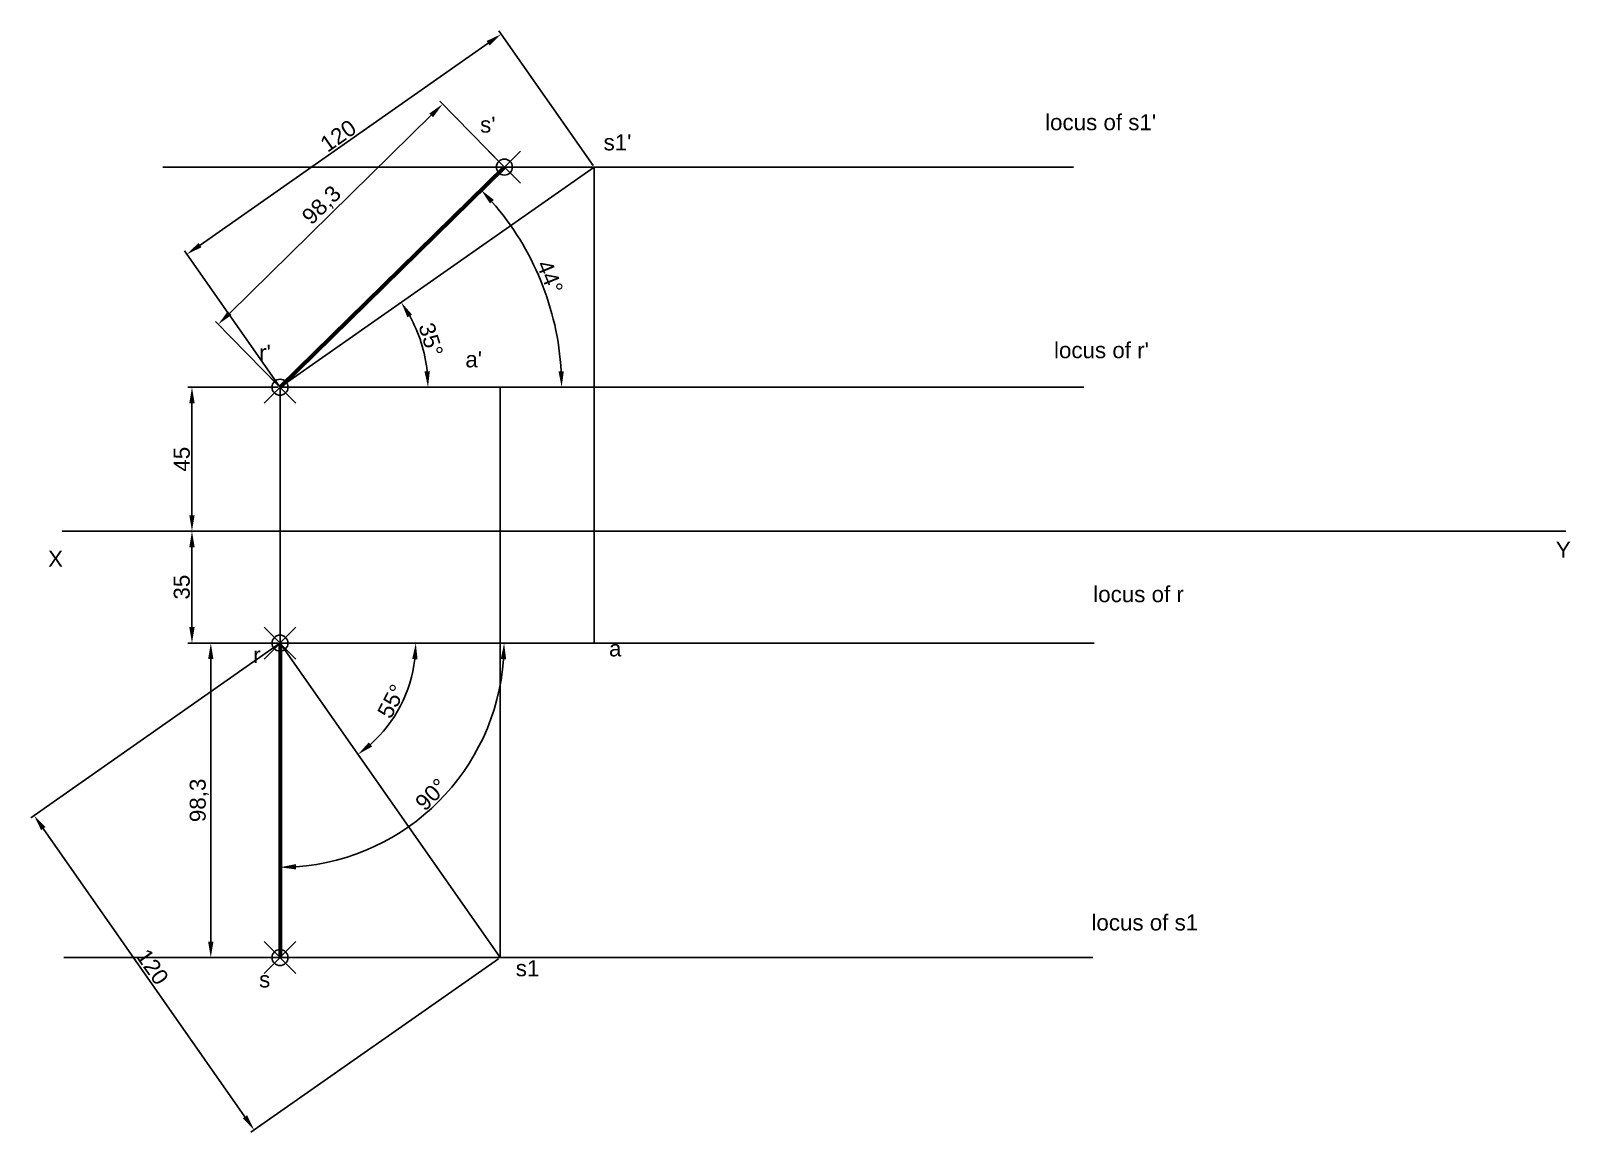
# Model space of a CAD drawing. Header units: millimetres. Extents: x 1142 to 1623, y -41 to 303.
import ezdxf

# ---------------------------------------------------------------- set-up
doc = ezdxf.new("R2010")
doc.units = ezdxf.units.MM
doc.header["$PDMODE"] = 35
doc.header["$PDSIZE"] = 5
doc.styles.get("Standard").update_dxf_attribs({"font": 'arial.ttf'})
doc.dimstyles.new('ISO-25', dxfattribs={"dimtxt": 5, "dimasz": 5, "dimexe": 1.25, "dimexo": 0.625, "dimtad": 1, "dimtxsty": 'Standard', "dimcen": 2.5, "dimadec": 0, "dimazin": 0, "dimtfac": 1, "dimtmove": 0, "dimatfit": 3, "dimfxl": 1, "dimarcsym": 0})

# ---------------------------------------------------------------- blocks, each defined once
blk = doc.blocks.new('*D21')
at = {"color": 0, "lineweight": -2, "transparency": 16777216}
for p, q in [((1219.22, 191.43), (1191.06, 191.43)), ((1192.31, 186.43), (1192.31, 151.43)), ((1219.22, 146.43), (1191.06, 146.43))]:
    blk.add_line(p, q, dxfattribs=at)
at = {"color": 0, "transparency": 16777216}
for points in [[(1191.48, 186.43), (1193.15, 186.43), (1192.31, 191.43)], [(1191.48, 151.43), (1193.15, 151.43), (1192.31, 146.43)]]:
    blk.add_solid(points, dxfattribs=at)
at = {"layer": 'Defpoints', "color": 0, "transparency": 16777216}
for p in [(1219.85, 191.43), (1192.31, 146.43), (1219.85, 146.43)]:
    blk.add_point(p, dxfattribs=at)
at = {"color": 0, "transparency": 16777216, "insert": (1189.15, 168.93), "char_height": 5, "attachment_point": 5, "rotation": 90}
blk.add_mtext('45', dxfattribs=at)
blk = doc.blocks.new('*D22')
at = {"color": 0, "lineweight": -2, "transparency": 16777216}
for p, q in [((1219.22, 146.43), (1191.06, 146.43)), ((1192.31, 141.43), (1192.31, 116.43)), ((1219.22, 111.43), (1191.06, 111.43))]:
    blk.add_line(p, q, dxfattribs=at)
at = {"color": 0, "transparency": 16777216}
for points in [[(1191.48, 141.43), (1193.15, 141.43), (1192.31, 146.43)], [(1191.48, 116.43), (1193.15, 116.43), (1192.31, 111.43)]]:
    blk.add_solid(points, dxfattribs=at)
at = {"layer": 'Defpoints', "color": 0, "transparency": 16777216}
for p in [(1219.85, 146.43), (1192.31, 111.43), (1219.85, 111.43)]:
    blk.add_point(p, dxfattribs=at)
at = {"color": 0, "transparency": 16777216, "insert": (1189.13, 128.93), "char_height": 5, "attachment_point": 5, "rotation": 90}
blk.add_mtext('35', dxfattribs=at)
blk = doc.blocks.new('*D23')
at = {"color": 0, "lineweight": -2, "transparency": 16777216}
for p, q in [((1194.83, 235.87), (1284.94, 298.96)), ((1317.79, 260.77), (1288.32, 302.86)), ((1219.49, 191.94), (1190.02, 234.03))]:
    blk.add_line(p, q, dxfattribs=at)
at = {"color": 0, "transparency": 16777216}
for points in [[(1284.46, 299.65), (1285.42, 298.28), (1289.03, 301.83)], [(1194.35, 236.55), (1195.31, 235.19), (1190.74, 233)]]:
    blk.add_solid(points, dxfattribs=at)
at = {"layer": 'Defpoints', "color": 0, "transparency": 16777216}
for p in [(1289.03, 301.83), (1318.14, 260.26), (1219.85, 191.43)]:
    blk.add_point(p, dxfattribs=at)
at = {"color": 0, "transparency": 16777216, "insert": (1238.06, 270.02), "char_height": 5, "attachment_point": 5, "rotation": 35}
blk.add_mtext('120', dxfattribs=at)
blk = doc.blocks.new('*D24')
at = {"color": 0, "lineweight": -2, "transparency": 16777216}
for p, q in [((1289.59, 260.7), (1269.85, 280.83)), ((1204.11, 214.61), (1267.15, 276.44)), ((1219.41, 191.87), (1199.67, 212))]:
    blk.add_line(p, q, dxfattribs=at)
at = {"color": 0, "transparency": 16777216}
for points in [[(1266.57, 277.03), (1267.73, 275.84), (1270.72, 279.94)], [(1203.53, 215.21), (1204.7, 214.02), (1200.54, 211.11)]]:
    blk.add_solid(points, dxfattribs=at)
at = {"layer": 'Defpoints', "color": 0, "transparency": 16777216}
for p in [(1270.72, 279.94), (1290.03, 260.26), (1219.85, 191.43)]:
    blk.add_point(p, dxfattribs=at)
at = {"color": 0, "transparency": 16777216, "insert": (1233.09, 248.12), "char_height": 5, "attachment_point": 5, "rotation": 44.4437}
blk.add_mtext('98,3', dxfattribs=at)
blk = doc.blocks.new('*D25')
at = {"color": 0, "lineweight": -2, "transparency": 16777216}
for p, q in [((1219.33, 111.07), (1141.9, 56.85)), ((1145.79, 53.47), (1208.88, -36.64)), ((1288.16, 12.77), (1210.73, -41.45))]:
    blk.add_line(p, q, dxfattribs=at)
at = {"color": 0, "transparency": 16777216}
for points in [[(1146.47, 53.95), (1145.11, 52.99), (1142.92, 57.56)], [(1209.56, -36.16), (1208.2, -37.12), (1211.75, -40.73)]]:
    blk.add_solid(points, dxfattribs=at)
at = {"layer": 'Defpoints', "color": 0, "transparency": 16777216}
for p in [(1219.85, 111.43), (1288.68, 13.13), (1211.75, -40.73)]:
    blk.add_point(p, dxfattribs=at)
at = {"color": 0, "transparency": 16777216, "insert": (1179.94, 10.24), "char_height": 5, "attachment_point": 5, "rotation": 305}
blk.add_mtext('120', dxfattribs=at)
blk = doc.blocks.new('*D26')
at = {"color": 0, "lineweight": -2, "transparency": 16777216}
for p, q in [((1219.22, 111.43), (1196.95, 111.43)), ((1198.2, 106.43), (1198.2, 18.13)), ((1219.22, 13.13), (1196.95, 13.13))]:
    blk.add_line(p, q, dxfattribs=at)
at = {"color": 0, "transparency": 16777216}
for points in [[(1197.36, 106.43), (1199.03, 106.43), (1198.2, 111.43)], [(1197.36, 18.13), (1199.03, 18.13), (1198.2, 13.13)]]:
    blk.add_solid(points, dxfattribs=at)
at = {"layer": 'Defpoints', "color": 0, "transparency": 16777216}
for p in [(1219.85, 111.43), (1198.2, 13.13), (1219.85, 13.13)]:
    blk.add_point(p, dxfattribs=at)
at = {"color": 0, "transparency": 16777216, "insert": (1194.57, 62.28), "char_height": 5, "attachment_point": 5, "rotation": 90}
blk.add_mtext('98,3', dxfattribs=at)
blk = doc.blocks.new('*D27')
at = {"color": 0, "lineweight": -2, "transparency": 16777216}
blk.add_arc((1219.85, 191.43), 46.29, 6.1919, 28.8081, dxfattribs=at)
at = {"color": 0, "transparency": 16777216}
for points in [[(1259.7, 213.29), (1261.11, 214.17), (1257.76, 217.98)], [(1266.7, 196.47), (1265.03, 196.38), (1266.14, 191.43)]]:
    blk.add_solid(points, dxfattribs=at)
at = {"layer": 'Defpoints', "color": 0, "transparency": 16777216}
for p in [(1318.14, 260.26), (1265.18, 200.79), (1219.85, 191.43), (1219.85, 191.43), (1471.29, 191.43)]:
    blk.add_point(p, dxfattribs=at)
at = {"color": 0, "transparency": 16777216, "insert": (1267.03, 206.3), "char_height": 5, "attachment_point": 5, "rotation": 287.5}
blk.add_mtext('35°', dxfattribs=at)
blk = doc.blocks.new('*D28')
at = {"color": 0, "lineweight": -2, "transparency": 16777216}
blk.add_arc((1219.85, 191.43), 88.08, 3.2527, 41.1909, dxfattribs=at)
at = {"color": 0, "transparency": 16777216}
for points in [[(1285.52, 248.87), (1286.74, 250), (1282.73, 253.11)], [(1308.62, 196.45), (1306.96, 196.4), (1307.93, 191.43)]]:
    blk.add_solid(points, dxfattribs=at)
at = {"layer": 'Defpoints', "color": 0, "transparency": 16777216}
for p in [(1290.03, 260.26), (1305, 213.95), (1219.85, 191.43), (1219.85, 191.43), (1471.29, 191.43)]:
    blk.add_point(p, dxfattribs=at)
at = {"color": 0, "transparency": 16777216, "insert": (1304.28, 225.92), "char_height": 5, "attachment_point": 5, "rotation": 292.2218}
blk.add_mtext('44°', dxfattribs=at)
blk = doc.blocks.new('*D29')
at = {"color": 0, "lineweight": -2, "transparency": 16777216}
blk.add_arc((1219.85, 111.43), 42.47, 311.749, 353.251, dxfattribs=at)
at = {"color": 0, "transparency": 16777216}
for points in [[(1261.19, 106.49), (1262.86, 106.39), (1262.32, 111.43)], [(1248.64, 79.09), (1247.61, 80.39), (1244.21, 76.64)]]:
    blk.add_solid(points, dxfattribs=at)
at = {"layer": 'Defpoints', "color": 0, "transparency": 16777216}
for p in [(1219.85, 111.43), (1219.85, 111.43), (1474.54, 111.43), (1253.91, 86.07), (1288.68, 13.13)]:
    blk.add_point(p, dxfattribs=at)
at = {"color": 0, "transparency": 16777216, "insert": (1254.71, 93.28), "char_height": 5, "attachment_point": 5, "rotation": 62.5}
blk.add_mtext('55°', dxfattribs=at)
blk = doc.blocks.new('*D30')
at = {"color": 0, "lineweight": -2, "transparency": 16777216}
blk.add_arc((1219.85, 111.43), 70.08, 274.0888, 355.9112, dxfattribs=at)
at = {"color": 0, "transparency": 16777216}
for points in [[(1288.91, 106.46), (1290.58, 106.4), (1289.93, 111.43)], [(1224.87, 40.69), (1224.81, 42.36), (1219.85, 41.35)]]:
    blk.add_solid(points, dxfattribs=at)
at = {"layer": 'Defpoints', "color": 0, "transparency": 16777216}
for p in [(1219.85, 111.43), (1219.85, 111.43), (1474.54, 111.43), (1254.89, 50.74), (1219.85, 13.13)]:
    blk.add_point(p, dxfattribs=at)
at = {"color": 0, "transparency": 16777216, "insert": (1267.15, 64.12), "char_height": 5, "attachment_point": 5, "rotation": 45}
blk.add_mtext('90°', dxfattribs=at)

msp = doc.modelspace()

# ---------------------------------------------------------------- linework, layer by layer
for p, q in [((1318.145, 260.257), (1183.158, 260.257)), ((1219.847, 191.428), (1318.145, 260.257)), ((1318.145, 260.257), (1468.042, 260.257)), ((1318.145, 260.257), (1318.145, 111.428)), ((1219.847, 146.428), (1219.847, 191.428)), ((1219.847, 191.428), (1471.29, 191.428)), ((1288.676, 13.13), (1288.676, 191.428)), ((1151.749, 146.428), (1622.061, 146.428)), ((1219.847, 146.428), (1219.847, 111.428)), ((1219.847, 111.428), (1474.538, 111.428)), ((1219.847, 111.428), (1288.676, 13.13)), ((1288.676, 13.13), (1152.274, 13.13)), ((1288.676, 13.13), (1474.115, 13.13))]:
    msp.add_line(p, q)
at = {"color": 242, "lineweight": 60, "true_color": 0xcd2027}
for p, q in [((1219.847, 191.428), (1290.026, 260.257)), ((1219.847, 111.428), (1219.847, 13.13))]:
    msp.add_line(p, q, dxfattribs=at)
for p in [(1290.026, 260.257), (1219.847, 191.428), (1219.847, 111.428), (1219.847, 13.13)]:
    msp.add_point(p)

# ---------------------------------------------------------------- texts
for s, p in [("s'", (1282.425, 271.032)), ("locus of s1'", (1459.149, 271.778)), ("s1'", (1321.053, 265.482)), ("r'", (1213.317, 199.786)), ("a'", (1277.821, 197.65)), ("locus of r'", (1461.936, 200.517)), ('X', (1147.307, 135.298)), ('Y', (1618.88, 138.123)), ('locus of r', (1474.198, 124.246)), ('a', (1322.756, 107.276)), ('r', (1211.461, 105.242)), ('locus of s1', (1473.638, 21.615)), ('s1', (1293.582, 7.303)), ('s', (1213.313, 3.803))]:
    msp.add_text(s, height=5).set_placement(p)

# ---------------------------------------------------------------- dimensions: what is measured, and where the dimension line sits
for p1, p2, distance, picture, middle in [((1219.847, 191.428), (1318.145, 260.257), 50.753, '*D23', (1238.062, 270.02)), ((1219.847, 191.428), (1290.026, 260.257), 27.57, '*D24', (1233.09, 248.117)), ((1219.847, 111.428), (1288.676, 13.13), -93.909, '*D25', (1179.938, 10.238))]:
    dim = msp.add_aligned_dim(p1=p1, p2=p2, distance=distance, dimstyle='ISO-25')
    dim.commit()
    dim.dimension.update_dxf_attribs({"geometry": picture, "text_midpoint": middle})
for base, line1, line2, picture, middle in [((1265.18, 200.789), ((1219.847, 191.428), (1471.29, 191.428)), ((1219.847, 191.428), (1318.145, 260.257)), '*D27', (1267.026, 206.304)), ((1305.003, 213.951), ((1219.847, 191.428), (1471.29, 191.428)), ((1219.847, 191.428), (1290.026, 260.257)), '*D28', (1304.282, 225.923)), ((1253.915, 86.065), ((1219.847, 111.428), (1288.676, 13.13)), ((1219.847, 111.428), (1474.538, 111.428)), '*D29', (1254.71, 93.279)), ((1254.886, 50.738), ((1219.847, 111.428), (1474.538, 111.428)), ((1219.847, 111.428), (1219.847, 13.13)), '*D30', (1267.153, 64.122))]:
    dim = msp.add_angular_dim_2l(base=base, line1=line1, line2=line2, dimstyle='ISO-25')
    dim.commit()
    dim.dimension.update_dxf_attribs({"geometry": picture, "text_midpoint": middle})
for base, p1, p2, picture, middle in [((1192.313, 146.428), (1219.847, 191.428), (1219.847, 146.428), '*D21', (1189.145, 168.928)), ((1192.313, 111.428), (1219.847, 146.428), (1219.847, 111.428), '*D22', (1189.133, 128.928)), ((1198.198, 13.13), (1219.847, 111.428), (1219.847, 13.13), '*D26', (1194.568, 62.279))]:
    dim = msp.add_linear_dim(base=base, p1=p1, p2=p2, angle=90, dimstyle='ISO-25')
    dim.commit()
    dim.dimension.update_dxf_attribs({"geometry": picture, "text_midpoint": middle})

doc.saveas('drawing.dxf')
